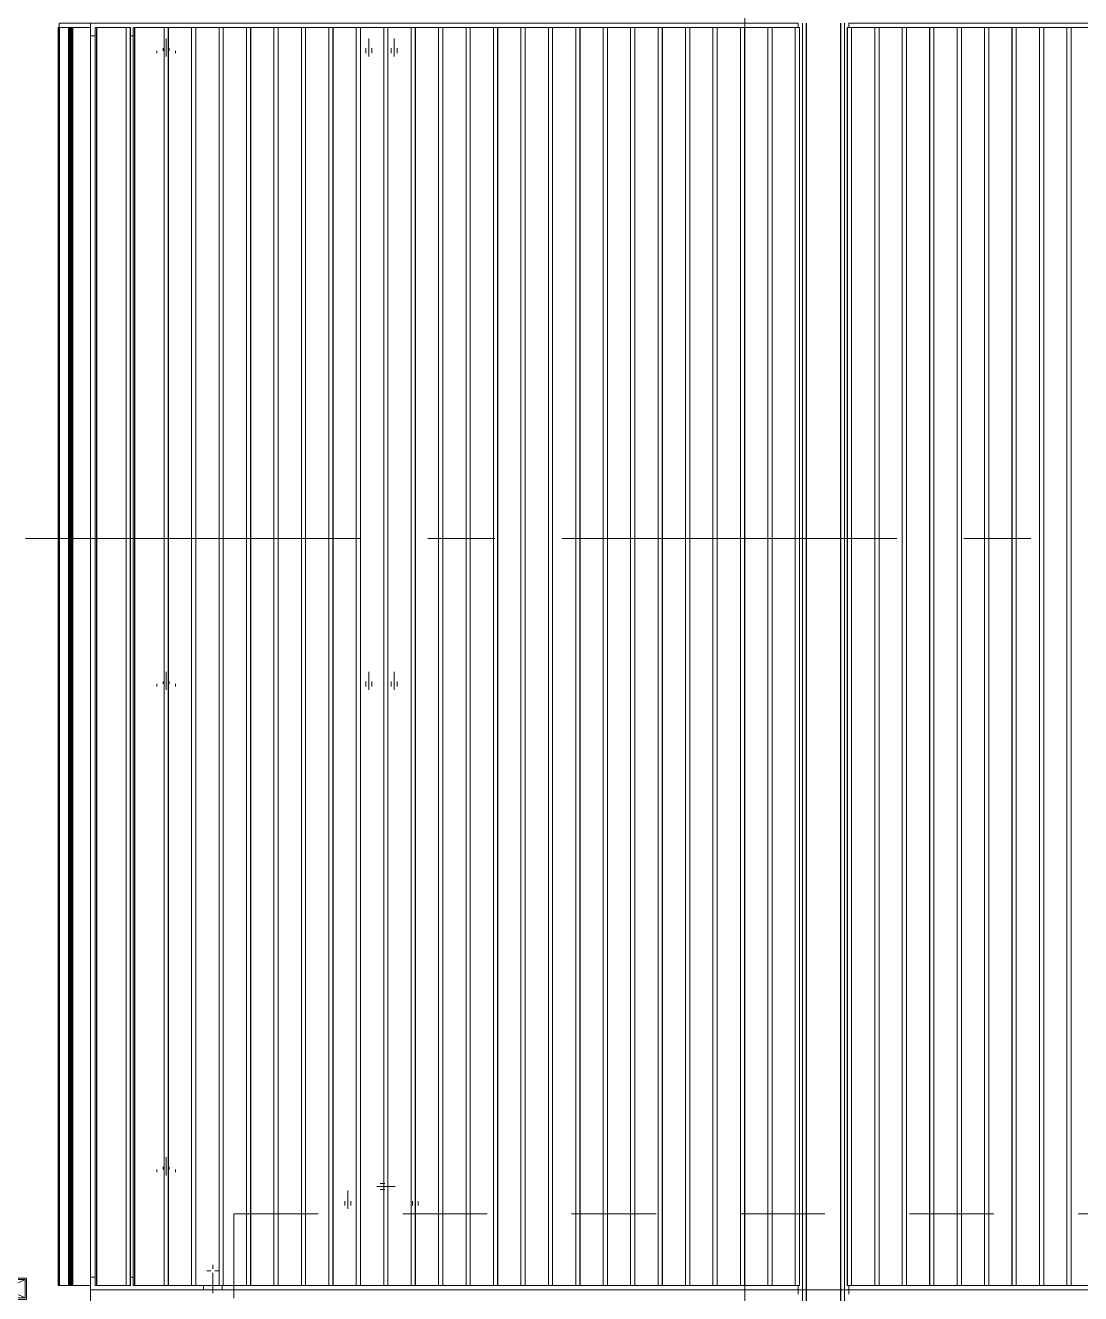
# Model space of a CAD drawing. Header units: millimetres. Extents: x -220592 to 404889, y -217665 to 38245.
# Drawn here: x -927.9 to -902.9, y -1472.79 to -1442.75 of the extents above; entities that cross this region are included whole.
import ezdxf

# ---------------------------------------------------------------- set-up
doc = ezdxf.new("R2010")
doc.units = ezdxf.units.MM
doc.linetypes.add('XKITLINE00', pattern=[0])
doc.linetypes.add('XKITLINE02', pattern=[4, 2, -2])
doc.layers.add('000 - 0_HIDE_OBJ_FRAMING_DEF_SUB_1', color=1, linetype='Continuous')
for name, color, linetype, lineweight in [('Bolt', 7, 'Continuous', 0), ('Part', 2, 'Continuous', 0), ('S-GRID', 1, 'Continuous', 0)]:
    doc.layers.add(name, color=color, linetype=linetype, lineweight=lineweight)

# ---------------------------------------------------------------- blocks, each defined once
blk = doc.blocks.new('*A5170')
at = {"layer": 'S-GRID', "linetype": 'XKITLINE00', "lineweight": 0}
for p, q in [((-116.782288, -45.823645), (-108.844788, -45.823645)), ((-107.257288, -45.823645), (-105.669788, -45.823645)), ((-104.082288, -45.823645), (-96.144788, -45.823645)), ((-94.557288, -45.823645), (-92.969788, -45.823645))]:
    blk.add_line(p, q, dxfattribs=at)
blk = doc.blocks.new('*A5179')
at = {"layer": 'S-GRID', "linetype": 'XKITLINE00', "lineweight": 0}
for p, q in [((-99.749768, -35.857145), (-99.749768, -27.919645)), ((-99.749768, -39.032145), (-99.749768, -37.444645)), ((-99.749768, -48.557145), (-99.749768, -40.619645)), ((-99.749768, -51.732145), (-99.749768, -50.144645)), ((-99.749768, -61.257145), (-99.749768, -53.319645)), ((-99.749768, -64.432145), (-99.749768, -62.844645))]:
    blk.add_line(p, q, dxfattribs=at)
blk = doc.blocks.new('*A5188')
at = {"layer": '000 - 0_HIDE_OBJ_FRAMING_DEF_SUB_1', "linetype": 'XKITLINE02', "lineweight": 0}
for q in [(-111.850241, -65.823645), (-83.384438, -61.823645)]:
    blk.add_line((-111.850241, -61.823645), q, dxfattribs=at)
blk = doc.blocks.new('*A5240')
at = {"layer": 'Part', "linetype": 'XKITLINE00', "lineweight": 0}
for p, q in [((-98.484412, -63.623645), (-98.38454, -63.623645)), ((-98.38454, -93.623645), (-98.38454, -63.623645)), ((-98.38454, -63.623645), (-98.384195, -63.623645)), ((-98.291232, -63.623645), (-98.290714, -63.623645)), ((-98.290714, -93.623645), (-98.290714, -63.623645)), ((-98.290714, -63.623645), (-98.290417, -63.623645)), ((-98.286335, -63.623645), (-98.286225, -63.623645)), ((-98.286225, -93.623645), (-98.286225, -63.623645)), ((-98.284957, -63.623645), (-98.284539, -63.623645)), ((-98.284539, -93.623645), (-98.284539, -63.623645)), ((-97.884368, -63.623645), (-97.484197, -63.623645)), ((-97.484525, -93.623645), (-97.484525, -63.623645)), ((-97.484525, -63.623645), (-97.484197, -63.623645)), ((-97.484197, -63.623645), (-97.484525, -63.623645)), ((-97.483778, -93.623645), (-97.483778, -63.623645)), ((-97.483778, -63.623645), (-97.480096, -63.623645)), ((-97.480096, -93.623645), (-97.480096, -63.623645)), ((-97.480096, -63.623645), (-97.478318, -63.623645)), ((-97.477504, -63.623645), (-97.38454, -63.623645)), ((-97.47454, -93.623645), (-97.47454, -63.623645)), ((-97.38454, -93.623645), (-97.38454, -63.623645)), ((-97.384298, -93.623645), (-97.384298, -63.623645)), ((-97.384195, -63.623645), (-97.284324, -63.623645)), ((-98.484412, -93.623645), (-97.284324, -93.623645)), ((-97.38454, -93.623645), (-97.384298, -93.623645))]:
    blk.add_line(p, q, dxfattribs=at)
blk = doc.blocks.new('*A5256')
at = {"layer": 'Part', "linetype": 'XKITLINE00', "lineweight": 0}
for p, q in [((-115.244298, -63.623645), (-115.244298, -63.923645)), ((-115.244298, -63.623645), (-98.484412, -63.623645)), ((-98.484412, -63.623645), (-98.484412, -63.723645)), ((-115.244298, -63.923645), (-115.13692, -63.923645)), ((-114.299098, -63.923645), (-114.236908, -63.923645))]:
    blk.add_line(p, q, dxfattribs=at)
blk = doc.blocks.new('*A5257')
at = {"layer": 'Part', "linetype": 'XKITLINE00', "lineweight": 0}
for p, q in [((-115.244298, -63.323645), (-115.244298, -63.623645)), ((-115.244298, -63.323645), (-115.13692, -63.323645)), ((-114.299098, -63.323645), (-114.236908, -63.323645)), ((-115.244298, -63.623645), (-98.484412, -63.623645)), ((-98.484412, -63.623645), (-98.484412, -63.523645))]:
    blk.add_line(p, q, dxfattribs=at)
blk = doc.blocks.new('*A5315')
at = {"layer": 'Part', "linetype": 'XKITLINE00', "lineweight": 0}
for p, q in [((-103.001555, -33.723645), (-102.349086, -33.723645)), ((-102.450706, -63.523645), (-102.450706, -33.723645)), ((-102.351555, -63.523645), (-102.351555, -33.723645)), ((-102.349086, -33.723645), (-102.349086, -63.523645)), ((-102.999086, -63.523645), (-102.349086, -63.523645))]:
    blk.add_line(p, q, dxfattribs=at)
blk = doc.blocks.new('*A5316')
at = {"layer": 'Part', "linetype": 'XKITLINE00', "lineweight": 0}
for p, q in [((-115.244298, -33.623645), (-115.244298, -33.923645)), ((-115.244298, -33.623645), (-98.484412, -33.623645)), ((-98.484412, -33.623645), (-98.484412, -33.723645)), ((-115.244298, -33.923645), (-115.13692, -33.923645)), ((-114.299098, -33.923645), (-114.236908, -33.923645))]:
    blk.add_line(p, q, dxfattribs=at)
blk = doc.blocks.new('*A5510')
at = {"layer": 'Part', "linetype": 'XKITLINE00', "lineweight": 0}
for p, q in [((-115.245471, -33.723645), (-115.245471, -33.623645)), ((-115.245471, -33.623645), (-115.244298, -33.623645)), ((-115.244993, -33.923645), (-115.244298, -33.923645))]:
    blk.add_line(p, q, dxfattribs=at)
blk = doc.blocks.new('*A5513')
at = {"layer": 'Bolt', "linetype": 'XKITLINE02', "lineweight": 0}
for p, q in [((-113.519799, -34.273645), (-113.519799, -34.213645)), ((-113.519799, -34.273645), (-113.519799, -34.213645)), ((-113.449799, -34.412845), (-113.449799, -33.983645)), ((-113.449799, -34.412845), (-113.449799, -33.983645)), ((-113.379799, -34.273645), (-113.379799, -34.213645)), ((-113.379799, -34.273645), (-113.379799, -34.213645)), ((-113.669799, -34.333645), (-113.669799, -34.273645)), ((-113.669799, -34.333645), (-113.669799, -34.273645)), ((-113.229799, -34.333645), (-113.229799, -34.273645)), ((-113.229799, -34.333645), (-113.229799, -34.273645))]:
    blk.add_line(p, q, dxfattribs=at)
blk = doc.blocks.new('*A5515')
at = {"layer": 'Bolt', "linetype": 'XKITLINE02', "lineweight": 0}
for p, q in [((-108.719768, -34.273645), (-108.719768, -34.213645)), ((-108.649768, -34.412845), (-108.649768, -33.983645)), ((-108.579768, -34.273645), (-108.579768, -34.213645)), ((-108.119768, -34.273645), (-108.119768, -34.213645)), ((-108.049768, -34.412845), (-108.049768, -33.983645)), ((-107.979768, -34.273645), (-107.979768, -34.213645)), ((-108.719768, -34.333645), (-108.719768, -34.273645)), ((-108.579768, -34.333645), (-108.579768, -34.273645)), ((-108.119768, -34.333645), (-108.119768, -34.273645)), ((-107.979768, -34.333645), (-107.979768, -34.273645))]:
    blk.add_line(p, q, dxfattribs=at)
blk = doc.blocks.new('*A5528')
at = {"layer": '000 - 0_HIDE_OBJ_FRAMING_DEF_SUB_1', "linetype": 'XKITLINE00', "lineweight": 0}
for p, q in [((-117.759781, -63.848647), (-117.759781, -63.348647)), ((-117.759781, -63.348647), (-116.759781, -63.348647)), ((-117.727781, -63.816647), (-116.791781, -63.380647)), ((-117.727781, -63.380647), (-116.791781, -63.816647)), ((-116.791781, -63.380647), (-117.727781, -63.380647)), ((-117.727781, -63.380647), (-117.727781, -63.816647)), ((-116.791781, -63.816647), (-116.791781, -63.380647)), ((-116.759781, -63.348647), (-116.759781, -63.848647)), ((-116.759781, -63.848647), (-117.759781, -63.848647)), ((-117.727781, -63.816647), (-116.791781, -63.816647))]:
    blk.add_line(p, q, dxfattribs=at)
blk = doc.blocks.new('*A5532')
at = {"layer": 'Part', "linetype": 'XKITLINE00', "lineweight": 0}
for p, q in [((-115.985974, -33.723645), (-115.985974, -33.623645)), ((-115.985974, -33.623645), (-115.245471, -33.623645))]:
    blk.add_line(p, q, dxfattribs=at)
blk = doc.blocks.new('*A5533')
at = {"layer": 'Part', "linetype": 'XKITLINE00', "lineweight": 0}
for p, q in [((-116.010196, -33.723645), (-116.009642, -33.723645)), ((-116.010196, -60.623645), (-116.010196, -33.723645)), ((-116.010196, -33.723645), (-116.009642, -33.723645)), ((-116.009642, -60.623645), (-116.010196, -60.623645)), ((-116.010196, -60.623645), (-116.009642, -60.623645))]:
    blk.add_line(p, q, dxfattribs=at)
blk = doc.blocks.new('*A5534')
at = {"layer": 'Part', "linetype": 'XKITLINE00', "lineweight": 0}
for p, q in [((-112.751555, -33.723645), (-112.099086, -33.723645)), ((-112.200706, -63.523645), (-112.200706, -33.723645)), ((-112.101555, -63.523645), (-112.101555, -33.723645)), ((-112.099086, -33.723645), (-112.099086, -63.523645)), ((-112.749086, -63.523645), (-112.099086, -63.523645))]:
    blk.add_line(p, q, dxfattribs=at)
blk = doc.blocks.new('*A5535')
at = {"layer": 'Part', "linetype": 'XKITLINE00', "lineweight": 0}
for p, q in [((-113.401555, -33.723645), (-112.749086, -33.723645)), ((-112.850706, -63.523645), (-112.850706, -33.723645)), ((-112.751555, -63.523645), (-112.751555, -33.723645)), ((-112.749086, -33.723645), (-112.749086, -63.523645)), ((-113.399086, -63.523645), (-112.749086, -63.523645))]:
    blk.add_line(p, q, dxfattribs=at)
blk = doc.blocks.new('*A5536')
at = {"layer": 'Part', "linetype": 'XKITLINE00', "lineweight": 0}
for p, q in [((-114.236908, -33.723645), (-114.20342, -33.723645)), ((-114.236908, -63.523645), (-114.236908, -33.723645)), ((-114.20342, -33.723645), (-114.196952, -33.723645)), ((-114.20342, -33.723645), (-114.20342, -63.523645)), ((-114.196952, -33.723645), (-113.399086, -33.723645)), ((-114.196952, -33.723645), (-114.196952, -63.523645)), ((-113.500706, -63.523645), (-113.500706, -33.723645)), ((-113.401555, -63.523645), (-113.401555, -33.723645)), ((-113.399086, -63.523645), (-113.399086, -33.723645)), ((-114.20342, -63.523645), (-114.236908, -63.523645)), ((-114.196952, -63.523645), (-114.20342, -63.523645)), ((-114.196952, -63.523645), (-113.399086, -63.523645))]:
    blk.add_line(p, q, dxfattribs=at)
blk = doc.blocks.new('*A5537')
at = {"layer": 'Part', "linetype": 'XKITLINE00', "lineweight": 0}
for p, q in [((-115.13692, -33.723645), (-115.103432, -33.723645)), ((-115.13692, -63.523645), (-115.13692, -33.723645)), ((-115.103432, -33.723645), (-115.096964, -33.723645)), ((-115.103432, -33.723645), (-115.103432, -63.523645)), ((-115.096964, -33.723645), (-114.299098, -33.723645)), ((-115.096964, -33.723645), (-115.096964, -63.523645)), ((-114.400717, -63.523645), (-114.400717, -33.723645)), ((-114.301566, -63.523645), (-114.301566, -33.723645)), ((-114.299098, -63.523645), (-114.299098, -33.723645)), ((-115.103432, -63.523645), (-115.13692, -63.523645)), ((-115.096964, -63.523645), (-115.103432, -63.523645)), ((-115.096964, -63.523645), (-114.299098, -63.523645))]:
    blk.add_line(p, q, dxfattribs=at)
blk = doc.blocks.new('*A5538')
at = {"layer": 'Part', "linetype": 'XKITLINE00', "lineweight": 0}
for p, q in [((-116.009916, -33.723645), (-116.009362, -33.723645)), ((-116.009916, -33.723645), (-116.009362, -33.723645)), ((-116.009916, -33.723645), (-116.009916, -63.523645)), ((-116.009362, -33.723645), (-116.004681, -33.723645)), ((-116.009362, -63.523645), (-116.009362, -33.723645)), ((-116.004681, -33.723645), (-115.244993, -33.723645)), ((-116.004681, -33.723645), (-116.004681, -63.523645)), ((-115.976032, -63.523645), (-115.976032, -33.723645)), ((-115.763865, -63.523645), (-115.763865, -33.723645)), ((-115.759198, -63.523645), (-115.759198, -33.723645)), ((-115.758701, -63.523645), (-115.758701, -33.723645)), ((-115.756966, -63.523645), (-115.756966, -33.723645)), ((-115.754212, -63.523645), (-115.754212, -33.723645)), ((-115.750541, -63.523645), (-115.750541, -33.723645)), ((-115.746088, -63.523645), (-115.746088, -33.723645)), ((-115.741017, -63.523645), (-115.741017, -33.723645)), ((-115.735517, -63.523645), (-115.735517, -33.723645)), ((-115.729789, -63.523645), (-115.729789, -33.723645)), ((-115.722989, -63.523645), (-115.722989, -33.723645)), ((-115.712777, -63.523645), (-115.712777, -33.723645)), ((-115.702875, -63.523645), (-115.702875, -33.723645)), ((-115.693613, -63.523645), (-115.693613, -33.723645)), ((-115.685296, -63.523645), (-115.685296, -33.723645)), ((-115.6782, -63.523645), (-115.6782, -33.723645)), ((-115.67256, -63.523645), (-115.67256, -33.723645)), ((-115.668562, -33.723645), (-115.664075, -33.723645)), ((-115.668562, -63.523645), (-115.668562, -33.723645)), ((-115.666339, -63.523645), (-115.666339, -33.723645)), ((-115.665964, -63.523645), (-115.665964, -33.723645)), ((-115.664075, -63.523645), (-115.664075, -33.723645)), ((-115.659, -63.523645), (-115.659, -33.723645)), ((-115.244993, -33.723645), (-115.244993, -63.523645)), ((-116.009916, -63.523645), (-116.009362, -63.523645)), ((-116.009916, -63.523645), (-116.009362, -63.523645)), ((-116.004681, -63.523645), (-116.009362, -63.523645)), ((-116.004681, -63.523645), (-115.244993, -63.523645))]:
    blk.add_line(p, q, dxfattribs=at)
blk = doc.blocks.new('*A5539')
at = {"layer": 'Part', "linetype": 'XKITLINE00', "lineweight": 0}
for p, q in [((-103.651555, -33.723645), (-102.999086, -33.723645)), ((-103.100706, -63.523645), (-103.100706, -33.723645)), ((-103.001555, -63.523645), (-103.001555, -33.723645)), ((-102.999086, -33.723645), (-102.999086, -63.523645)), ((-103.649086, -63.523645), (-102.999086, -63.523645))]:
    blk.add_line(p, q, dxfattribs=at)
blk = doc.blocks.new('*A5540')
at = {"layer": 'Part', "linetype": 'XKITLINE00', "lineweight": 0}
for p, q in [((-104.301555, -33.723645), (-103.649086, -33.723645)), ((-103.750706, -63.523645), (-103.750706, -33.723645)), ((-103.651555, -63.523645), (-103.651555, -33.723645)), ((-103.649086, -33.723645), (-103.649086, -63.523645)), ((-104.299086, -63.523645), (-103.649086, -63.523645))]:
    blk.add_line(p, q, dxfattribs=at)
blk = doc.blocks.new('*A5541')
at = {"layer": 'Part', "linetype": 'XKITLINE00', "lineweight": 0}
for p, q in [((-104.951555, -33.723645), (-104.299086, -33.723645)), ((-104.400706, -63.523645), (-104.400706, -33.723645)), ((-104.301555, -63.523645), (-104.301555, -33.723645)), ((-104.299086, -33.723645), (-104.299086, -63.523645)), ((-104.949086, -63.523645), (-104.299086, -63.523645))]:
    blk.add_line(p, q, dxfattribs=at)
blk = doc.blocks.new('*A5542')
at = {"layer": 'Part', "linetype": 'XKITLINE00', "lineweight": 0}
for p, q in [((-105.601555, -33.723645), (-104.949086, -33.723645)), ((-105.050706, -63.523645), (-105.050706, -33.723645)), ((-104.951555, -63.523645), (-104.951555, -33.723645)), ((-104.949086, -33.723645), (-104.949086, -63.523645)), ((-105.599086, -63.523645), (-104.949086, -63.523645))]:
    blk.add_line(p, q, dxfattribs=at)
blk = doc.blocks.new('*A5543')
at = {"layer": 'Part', "linetype": 'XKITLINE00', "lineweight": 0}
for p, q in [((-106.251555, -33.723645), (-105.599086, -33.723645)), ((-105.700706, -63.523645), (-105.700706, -33.723645)), ((-105.601555, -63.523645), (-105.601555, -33.723645)), ((-105.599086, -33.723645), (-105.599086, -63.523645)), ((-106.249086, -63.523645), (-105.599086, -63.523645))]:
    blk.add_line(p, q, dxfattribs=at)
blk = doc.blocks.new('*A5544')
at = {"layer": 'Part', "linetype": 'XKITLINE00', "lineweight": 0}
for p, q in [((-106.901555, -33.723645), (-106.249086, -33.723645)), ((-106.350706, -63.523645), (-106.350706, -33.723645)), ((-106.251555, -63.523645), (-106.251555, -33.723645)), ((-106.249086, -33.723645), (-106.249086, -63.523645)), ((-106.899086, -63.523645), (-106.249086, -63.523645))]:
    blk.add_line(p, q, dxfattribs=at)
blk = doc.blocks.new('*A5545')
at = {"layer": 'Part', "linetype": 'XKITLINE00', "lineweight": 0}
for p, q in [((-107.551555, -33.723645), (-106.899086, -33.723645)), ((-107.000706, -63.523645), (-107.000706, -33.723645)), ((-106.901555, -63.523645), (-106.901555, -33.723645)), ((-106.899086, -33.723645), (-106.899086, -63.523645)), ((-107.549086, -63.523645), (-106.899086, -63.523645))]:
    blk.add_line(p, q, dxfattribs=at)
blk = doc.blocks.new('*A5546')
at = {"layer": 'Part', "linetype": 'XKITLINE00', "lineweight": 0}
for p, q in [((-108.201555, -33.723645), (-107.549086, -33.723645)), ((-107.650706, -63.523645), (-107.650706, -33.723645)), ((-107.551555, -63.523645), (-107.551555, -33.723645)), ((-107.549086, -33.723645), (-107.549086, -63.523645)), ((-108.199086, -63.523645), (-107.549086, -63.523645))]:
    blk.add_line(p, q, dxfattribs=at)
blk = doc.blocks.new('*A5547')
at = {"layer": 'Part', "linetype": 'XKITLINE00', "lineweight": 0}
for p, q in [((-108.851555, -33.723645), (-108.199086, -33.723645)), ((-108.300706, -63.523645), (-108.300706, -33.723645)), ((-108.201555, -63.523645), (-108.201555, -33.723645)), ((-108.199086, -33.723645), (-108.199086, -63.523645)), ((-108.849086, -63.523645), (-108.199086, -63.523645))]:
    blk.add_line(p, q, dxfattribs=at)
blk = doc.blocks.new('*A5548')
at = {"layer": 'Part', "linetype": 'XKITLINE00', "lineweight": 0}
for p, q in [((-109.501555, -33.723645), (-108.849086, -33.723645)), ((-108.950706, -63.523645), (-108.950706, -33.723645)), ((-108.851555, -63.523645), (-108.851555, -33.723645)), ((-108.849086, -33.723645), (-108.849086, -63.523645)), ((-109.499086, -63.523645), (-108.849086, -63.523645))]:
    blk.add_line(p, q, dxfattribs=at)
blk = doc.blocks.new('*A5549')
at = {"layer": 'Part', "linetype": 'XKITLINE00', "lineweight": 0}
for p, q in [((-110.151555, -33.723645), (-109.499086, -33.723645)), ((-109.600706, -63.523645), (-109.600706, -33.723645)), ((-109.501555, -63.523645), (-109.501555, -33.723645)), ((-109.499086, -33.723645), (-109.499086, -63.523645)), ((-110.149086, -63.523645), (-109.499086, -63.523645))]:
    blk.add_line(p, q, dxfattribs=at)
blk = doc.blocks.new('*A5550')
at = {"layer": 'Part', "linetype": 'XKITLINE00', "lineweight": 0}
for p, q in [((-110.801555, -33.723645), (-110.149086, -33.723645)), ((-110.250706, -63.523645), (-110.250706, -33.723645)), ((-110.151555, -63.523645), (-110.151555, -33.723645)), ((-110.149086, -33.723645), (-110.149086, -63.523645)), ((-110.799086, -63.523645), (-110.149086, -63.523645))]:
    blk.add_line(p, q, dxfattribs=at)
blk = doc.blocks.new('*A5551')
at = {"layer": 'Part', "linetype": 'XKITLINE00', "lineweight": 0}
for p, q in [((-111.451555, -33.723645), (-110.799086, -33.723645)), ((-110.900706, -63.523645), (-110.900706, -33.723645)), ((-110.801555, -63.523645), (-110.801555, -33.723645)), ((-110.799086, -33.723645), (-110.799086, -63.523645)), ((-111.449086, -63.523645), (-110.799086, -63.523645))]:
    blk.add_line(p, q, dxfattribs=at)
blk = doc.blocks.new('*A5552')
at = {"layer": 'Part', "linetype": 'XKITLINE00', "lineweight": 0}
for p, q in [((-115.13692, -33.923645), (-115.244298, -33.923645)), ((-115.244298, -33.923645), (-115.244298, -63.323645)), ((-115.244298, -63.323645), (-115.13692, -63.323645))]:
    blk.add_line(p, q, dxfattribs=at)
blk = doc.blocks.new('*A5553')
at = {"layer": 'Part', "linetype": 'XKITLINE00', "lineweight": 0}
for p, q in [((-112.101555, -33.723645), (-111.449086, -33.723645)), ((-111.550706, -63.523645), (-111.550706, -33.723645)), ((-111.451555, -63.523645), (-111.451555, -33.723645)), ((-111.449086, -33.723645), (-111.449086, -63.523645)), ((-112.099086, -63.523645), (-111.449086, -63.523645))]:
    blk.add_line(p, q, dxfattribs=at)
blk = doc.blocks.new('*A5554')
at = {"layer": 'Part', "linetype": 'XKITLINE00', "lineweight": 0}
for p, q in [((-115.244993, -33.923645), (-115.244298, -33.923645)), ((-115.244993, -63.323645), (-115.244298, -63.323645))]:
    blk.add_line(p, q, dxfattribs=at)
blk = doc.blocks.new('*A5555')
at = {"layer": 'Part', "linetype": 'XKITLINE00', "lineweight": 0}
for p, q in [((-116.010196, -33.723645), (-116.009642, -33.723645)), ((-116.010196, -33.723645), (-116.009642, -33.723645)), ((-116.010196, -33.723645), (-116.010196, -60.623645)), ((-115.668562, -33.723645), (-115.664355, -33.723645)), ((-115.668562, -33.723645), (-115.66662, -33.723645)), ((-115.666245, -33.723645), (-115.667731, -33.723645)), ((-115.667731, -33.723645), (-115.667491, -33.723645)), ((-115.667211, -33.723645), (-115.664355, -33.723645)), ((-116.010196, -60.623645), (-116.009642, -60.623645)), ((-116.009642, -60.623645), (-116.010196, -60.623645))]:
    blk.add_line(p, q, dxfattribs=at)
blk = doc.blocks.new('*A5556')
at = {"layer": 'Part', "linetype": 'XKITLINE00', "lineweight": 0}
for p, q in [((-116.010196, -33.723645), (-116.009642, -33.723645)), ((-116.010196, -33.723645), (-116.009642, -33.723645)), ((-116.010196, -33.723645), (-116.010196, -60.623645)), ((-115.668562, -33.723645), (-115.664355, -33.723645)), ((-115.668562, -33.723645), (-115.66662, -33.723645)), ((-115.666245, -33.723645), (-115.667731, -33.723645)), ((-115.667731, -33.723645), (-115.667491, -33.723645)), ((-115.667211, -33.723645), (-115.664355, -33.723645)), ((-116.010196, -60.623645), (-116.009642, -60.623645)), ((-116.009642, -60.623645), (-116.010196, -60.623645))]:
    blk.add_line(p, q, dxfattribs=at)
blk = doc.blocks.new('*A5557')
at = {"layer": 'Part', "linetype": 'XKITLINE00', "lineweight": 0}
for p, q in [((-116.010196, -33.723645), (-116.009642, -33.723645)), ((-116.010196, -33.723645), (-116.009642, -33.723645)), ((-116.010196, -33.723645), (-116.010196, -63.523645)), ((-115.668562, -33.723645), (-115.664355, -33.723645)), ((-115.668562, -33.723645), (-115.66662, -33.723645)), ((-115.666245, -33.723645), (-115.667731, -33.723645)), ((-115.667731, -33.723645), (-115.667491, -33.723645)), ((-115.667211, -33.723645), (-115.664355, -33.723645)), ((-116.010196, -63.523645), (-116.009642, -63.523645)), ((-116.009642, -63.523645), (-116.010196, -63.523645))]:
    blk.add_line(p, q, dxfattribs=at)
blk = doc.blocks.new('*A5558')
at = {"layer": 'Part', "linetype": 'XKITLINE00', "lineweight": 0}
for p, q in [((-116.010196, -33.723645), (-116.009642, -33.723645)), ((-116.010196, -33.723645), (-116.009642, -33.723645)), ((-116.010196, -33.723645), (-116.010196, -63.523645)), ((-116.009642, -33.723645), (-116.009362, -33.723645)), ((-116.009642, -63.523645), (-116.009642, -33.723645)), ((-115.668562, -33.723645), (-115.664355, -33.723645)), ((-115.668562, -33.723645), (-115.66662, -33.723645)), ((-115.666245, -33.723645), (-115.667731, -33.723645)), ((-115.667731, -33.723645), (-115.667491, -33.723645)), ((-115.667211, -33.723645), (-115.664355, -33.723645)), ((-115.664355, -33.723645), (-115.664075, -33.723645)), ((-116.010196, -63.523645), (-116.009642, -63.523645)), ((-116.010196, -63.523645), (-116.009642, -63.523645)), ((-116.009642, -63.523645), (-116.009362, -63.523645))]:
    blk.add_line(p, q, dxfattribs=at)
blk = doc.blocks.new('*A5559')
at = {"layer": 'Part', "linetype": 'XKITLINE00', "lineweight": 0}
for p, q in [((-116.010196, -33.723645), (-116.009642, -33.723645)), ((-116.010196, -33.723645), (-116.009642, -33.723645)), ((-116.010196, -33.723645), (-116.010196, -60.623645)), ((-115.668562, -33.723645), (-115.664355, -33.723645)), ((-115.668562, -33.723645), (-115.66662, -33.723645)), ((-115.666245, -33.723645), (-115.667731, -33.723645)), ((-115.667731, -33.723645), (-115.667491, -33.723645)), ((-115.667211, -33.723645), (-115.664355, -33.723645)), ((-116.010196, -60.623645), (-116.009642, -60.623645)), ((-116.009642, -60.623645), (-116.010196, -60.623645))]:
    blk.add_line(p, q, dxfattribs=at)
blk = doc.blocks.new('*A5560')
at = {"layer": 'Part', "linetype": 'XKITLINE00', "lineweight": 0}
for p, q in [((-116.010196, -33.723645), (-116.009642, -33.723645)), ((-116.010196, -33.723645), (-116.009642, -33.723645)), ((-116.010196, -33.723645), (-116.010196, -60.623645)), ((-115.668562, -33.723645), (-115.664355, -33.723645)), ((-115.668562, -33.723645), (-115.66662, -33.723645)), ((-115.666245, -33.723645), (-115.667731, -33.723645)), ((-115.667731, -33.723645), (-115.667491, -33.723645)), ((-115.667211, -33.723645), (-115.664355, -33.723645)), ((-116.010196, -60.623645), (-116.009642, -60.623645)), ((-116.009642, -60.623645), (-116.010196, -60.623645))]:
    blk.add_line(p, q, dxfattribs=at)
blk = doc.blocks.new('*A5561')
at = {"layer": 'Part', "linetype": 'XKITLINE00', "lineweight": 0}
for p, q in [((-116.010196, -33.723645), (-116.009642, -33.723645)), ((-116.010196, -33.723645), (-116.009642, -33.723645)), ((-116.010196, -33.723645), (-116.010196, -60.623645)), ((-115.668562, -33.723645), (-115.664355, -33.723645)), ((-115.668562, -33.723645), (-115.66662, -33.723645)), ((-115.666245, -33.723645), (-115.667731, -33.723645)), ((-115.667731, -33.723645), (-115.667491, -33.723645)), ((-115.667211, -33.723645), (-115.664355, -33.723645)), ((-116.010196, -60.623645), (-116.009642, -60.623645)), ((-116.009642, -60.623645), (-116.010196, -60.623645))]:
    blk.add_line(p, q, dxfattribs=at)
blk = doc.blocks.new('*A5562')
at = {"layer": 'Part', "linetype": 'XKITLINE00', "lineweight": 0}
for p, q in [((-116.010196, -33.723645), (-116.009642, -33.723645)), ((-116.010196, -33.723645), (-116.009642, -33.723645)), ((-116.010196, -33.723645), (-116.010196, -60.623645)), ((-115.668562, -33.723645), (-115.664355, -33.723645)), ((-115.668562, -33.723645), (-115.66662, -33.723645)), ((-115.666245, -33.723645), (-115.667731, -33.723645)), ((-115.667731, -33.723645), (-115.667491, -33.723645)), ((-115.667211, -33.723645), (-115.664355, -33.723645)), ((-116.010196, -60.623645), (-116.009642, -60.623645)), ((-116.009642, -60.623645), (-116.010196, -60.623645))]:
    blk.add_line(p, q, dxfattribs=at)
blk = doc.blocks.new('*A5563')
at = {"layer": 'Part', "linetype": 'XKITLINE00', "lineweight": 0}
for p, q in [((-116.010196, -33.723645), (-116.009642, -33.723645)), ((-116.010196, -33.723645), (-116.009642, -33.723645)), ((-116.010196, -33.723645), (-116.010196, -60.623645)), ((-115.668562, -33.723645), (-115.664355, -33.723645)), ((-115.668562, -33.723645), (-115.66662, -33.723645)), ((-115.666245, -33.723645), (-115.667731, -33.723645)), ((-115.667731, -33.723645), (-115.667491, -33.723645)), ((-115.667211, -33.723645), (-115.664355, -33.723645)), ((-116.010196, -60.623645), (-116.009642, -60.623645)), ((-116.009642, -60.623645), (-116.010196, -60.623645))]:
    blk.add_line(p, q, dxfattribs=at)
blk = doc.blocks.new('*A5564')
at = {"layer": 'Part', "linetype": 'XKITLINE00', "lineweight": 0}
for p, q in [((-116.010196, -33.723645), (-116.009642, -33.723645)), ((-116.010196, -33.723645), (-116.009642, -33.723645)), ((-116.010196, -33.723645), (-116.010196, -60.623645)), ((-115.668562, -33.723645), (-115.664355, -33.723645)), ((-115.668562, -33.723645), (-115.66662, -33.723645)), ((-115.666245, -33.723645), (-115.667731, -33.723645)), ((-115.667731, -33.723645), (-115.667491, -33.723645)), ((-115.667211, -33.723645), (-115.664355, -33.723645)), ((-116.010196, -60.623645), (-116.009642, -60.623645)), ((-116.009642, -60.623645), (-116.010196, -60.623645))]:
    blk.add_line(p, q, dxfattribs=at)
blk = doc.blocks.new('*A5565')
at = {"layer": 'Part', "linetype": 'XKITLINE00', "lineweight": 0}
for p, q in [((-116.010196, -33.723645), (-116.009642, -33.723645)), ((-116.010196, -33.723645), (-116.009642, -33.723645)), ((-116.010196, -33.723645), (-116.010196, -60.623645)), ((-115.668562, -33.723645), (-115.664355, -33.723645)), ((-115.668562, -33.723645), (-115.66662, -33.723645)), ((-115.666245, -33.723645), (-115.667731, -33.723645)), ((-115.667731, -33.723645), (-115.667491, -33.723645)), ((-115.667211, -33.723645), (-115.664355, -33.723645)), ((-116.010196, -60.623645), (-116.009642, -60.623645)), ((-116.009642, -60.623645), (-116.010196, -60.623645))]:
    blk.add_line(p, q, dxfattribs=at)
blk = doc.blocks.new('*A5566')
at = {"layer": 'Part', "linetype": 'XKITLINE00', "lineweight": 0}
for p, q in [((-116.010196, -33.723645), (-116.009642, -33.723645)), ((-116.010196, -33.723645), (-116.009642, -33.723645)), ((-116.010196, -33.723645), (-116.010196, -60.623645)), ((-115.668562, -33.723645), (-115.664355, -33.723645)), ((-115.668562, -33.723645), (-115.66662, -33.723645)), ((-115.666245, -33.723645), (-115.667731, -33.723645)), ((-115.667731, -33.723645), (-115.667491, -33.723645)), ((-115.667211, -33.723645), (-115.664355, -33.723645)), ((-116.010196, -60.623645), (-116.009642, -60.623645)), ((-116.009642, -60.623645), (-116.010196, -60.623645))]:
    blk.add_line(p, q, dxfattribs=at)
blk = doc.blocks.new('*A5567')
at = {"layer": 'Part', "linetype": 'XKITLINE00', "lineweight": 0}
for p, q in [((-116.010196, -33.723645), (-116.009642, -33.723645)), ((-116.010196, -33.723645), (-116.009642, -33.723645)), ((-116.010196, -33.723645), (-116.010196, -60.623645)), ((-115.668562, -33.723645), (-115.664355, -33.723645)), ((-115.668562, -33.723645), (-115.66662, -33.723645)), ((-115.666245, -33.723645), (-115.667731, -33.723645)), ((-115.667731, -33.723645), (-115.667491, -33.723645)), ((-115.667211, -33.723645), (-115.664355, -33.723645)), ((-116.010196, -60.623645), (-116.009642, -60.623645)), ((-116.009642, -60.623645), (-116.010196, -60.623645))]:
    blk.add_line(p, q, dxfattribs=at)
blk = doc.blocks.new('*A5568')
at = {"layer": 'Part', "linetype": 'XKITLINE00', "lineweight": 0}
for p, q in [((-116.010196, -33.723645), (-116.009642, -33.723645)), ((-116.010196, -33.723645), (-116.009642, -33.723645)), ((-116.010196, -33.723645), (-116.010196, -60.623645)), ((-115.668562, -33.723645), (-115.664355, -33.723645)), ((-115.668562, -33.723645), (-115.66662, -33.723645)), ((-115.666245, -33.723645), (-115.667731, -33.723645)), ((-115.667731, -33.723645), (-115.667491, -33.723645)), ((-115.667211, -33.723645), (-115.664355, -33.723645)), ((-116.010196, -60.623645), (-116.009642, -60.623645)), ((-116.009642, -60.623645), (-116.010196, -60.623645))]:
    blk.add_line(p, q, dxfattribs=at)
blk = doc.blocks.new('*A5569')
at = {"layer": 'Part', "linetype": 'XKITLINE00', "lineweight": 0}
for p, q in [((-116.010196, -33.723645), (-116.009642, -33.723645)), ((-116.010196, -33.723645), (-116.009642, -33.723645)), ((-116.010196, -33.723645), (-116.010196, -60.623645)), ((-115.668562, -33.723645), (-115.664355, -33.723645)), ((-115.668562, -33.723645), (-115.66662, -33.723645)), ((-115.666245, -33.723645), (-115.667731, -33.723645)), ((-115.667731, -33.723645), (-115.667491, -33.723645)), ((-115.667211, -33.723645), (-115.664355, -33.723645)), ((-116.010196, -60.623645), (-116.009642, -60.623645)), ((-116.009642, -60.623645), (-116.010196, -60.623645))]:
    blk.add_line(p, q, dxfattribs=at)
blk = doc.blocks.new('*A5570')
at = {"layer": 'Part', "linetype": 'XKITLINE00', "lineweight": 0}
for p, q in [((-116.010196, -33.723645), (-116.009642, -33.723645)), ((-116.010196, -33.723645), (-116.009642, -33.723645)), ((-116.010196, -33.723645), (-116.010196, -60.623645)), ((-115.668562, -33.723645), (-115.664355, -33.723645)), ((-115.668562, -33.723645), (-115.66662, -33.723645)), ((-115.666245, -33.723645), (-115.667731, -33.723645)), ((-115.667731, -33.723645), (-115.667491, -33.723645)), ((-115.667211, -33.723645), (-115.664355, -33.723645)), ((-116.010196, -60.623645), (-116.009642, -60.623645)), ((-116.009642, -60.623645), (-116.010196, -60.623645))]:
    blk.add_line(p, q, dxfattribs=at)
blk = doc.blocks.new('*A5571')
at = {"layer": 'Part', "linetype": 'XKITLINE00', "lineweight": 0}
for p, q in [((-116.010196, -33.723645), (-116.009642, -33.723645)), ((-116.010196, -33.723645), (-116.009642, -33.723645)), ((-116.010196, -33.723645), (-116.010196, -60.623645)), ((-115.668562, -33.723645), (-115.664355, -33.723645)), ((-115.668562, -33.723645), (-115.66662, -33.723645)), ((-115.666245, -33.723645), (-115.667731, -33.723645)), ((-115.667731, -33.723645), (-115.667491, -33.723645)), ((-115.667211, -33.723645), (-115.664355, -33.723645)), ((-116.010196, -60.623645), (-116.009642, -60.623645)), ((-116.009642, -60.623645), (-116.010196, -60.623645))]:
    blk.add_line(p, q, dxfattribs=at)
blk = doc.blocks.new('*A5572')
at = {"layer": 'Part', "linetype": 'XKITLINE00', "lineweight": 0}
for p, q in [((-116.010196, -33.723645), (-116.009642, -33.723645)), ((-116.010196, -33.723645), (-116.009642, -33.723645)), ((-116.010196, -33.723645), (-116.010196, -60.623645)), ((-115.668562, -33.723645), (-115.664355, -33.723645)), ((-115.668562, -33.723645), (-115.66662, -33.723645)), ((-115.666245, -33.723645), (-115.667731, -33.723645)), ((-115.667731, -33.723645), (-115.667491, -33.723645)), ((-115.667211, -33.723645), (-115.664355, -33.723645)), ((-116.010196, -60.623645), (-116.009642, -60.623645)), ((-116.009642, -60.623645), (-116.010196, -60.623645))]:
    blk.add_line(p, q, dxfattribs=at)
blk = doc.blocks.new('*A5573')
at = {"layer": 'Part', "linetype": 'XKITLINE00', "lineweight": 0}
for p, q in [((-116.010196, -33.723645), (-116.009642, -33.723645)), ((-116.010196, -33.723645), (-116.009642, -33.723645)), ((-116.010196, -33.723645), (-116.010196, -60.623645)), ((-115.668562, -33.723645), (-115.664355, -33.723645)), ((-115.668562, -33.723645), (-115.66662, -33.723645)), ((-115.666245, -33.723645), (-115.667731, -33.723645)), ((-115.667731, -33.723645), (-115.667491, -33.723645)), ((-115.667211, -33.723645), (-115.664355, -33.723645)), ((-116.010196, -60.623645), (-116.009642, -60.623645)), ((-116.009642, -60.623645), (-116.010196, -60.623645))]:
    blk.add_line(p, q, dxfattribs=at)
blk = doc.blocks.new('*A5574')
at = {"layer": 'Part', "linetype": 'XKITLINE00', "lineweight": 0}
for p, q in [((-116.010196, -33.723645), (-116.009642, -33.723645)), ((-116.010196, -33.723645), (-116.009642, -33.723645)), ((-116.010196, -33.723645), (-116.010196, -60.623645)), ((-115.668562, -33.723645), (-115.664355, -33.723645)), ((-115.668562, -33.723645), (-115.66662, -33.723645)), ((-115.666245, -33.723645), (-115.667731, -33.723645)), ((-115.667731, -33.723645), (-115.667491, -33.723645)), ((-115.667211, -33.723645), (-115.664355, -33.723645)), ((-116.010196, -60.623645), (-116.009642, -60.623645)), ((-116.009642, -60.623645), (-116.010196, -60.623645))]:
    blk.add_line(p, q, dxfattribs=at)
blk = doc.blocks.new('*A5575')
at = {"layer": 'Part', "linetype": 'XKITLINE00', "lineweight": 0}
for p, q in [((-116.010196, -33.723645), (-116.009642, -33.723645)), ((-116.010196, -33.723645), (-116.009642, -33.723645)), ((-116.010196, -33.723645), (-116.010196, -60.623645)), ((-115.668562, -33.723645), (-115.664355, -33.723645)), ((-115.668562, -33.723645), (-115.66662, -33.723645)), ((-115.666245, -33.723645), (-115.667731, -33.723645)), ((-115.667731, -33.723645), (-115.667491, -33.723645)), ((-115.667211, -33.723645), (-115.664355, -33.723645)), ((-116.010196, -60.623645), (-116.009642, -60.623645)), ((-116.009642, -60.623645), (-116.010196, -60.623645))]:
    blk.add_line(p, q, dxfattribs=at)
blk = doc.blocks.new('*A5576')
at = {"layer": 'Part', "linetype": 'XKITLINE00', "lineweight": 0}
for p, q in [((-116.010196, -33.723645), (-116.009642, -33.723645)), ((-116.010196, -33.723645), (-116.009642, -33.723645)), ((-116.010196, -33.723645), (-116.010196, -60.623645)), ((-115.668562, -33.723645), (-115.664355, -33.723645)), ((-115.668562, -33.723645), (-115.66662, -33.723645)), ((-115.666245, -33.723645), (-115.667731, -33.723645)), ((-115.667731, -33.723645), (-115.667491, -33.723645)), ((-115.667211, -33.723645), (-115.664355, -33.723645)), ((-116.010196, -60.623645), (-116.009642, -60.623645)), ((-116.009642, -60.623645), (-116.010196, -60.623645))]:
    blk.add_line(p, q, dxfattribs=at)
blk = doc.blocks.new('*A5577')
at = {"layer": 'Part', "linetype": 'XKITLINE00', "lineweight": 0}
for p, q in [((-116.010196, -33.723645), (-116.009642, -33.723645)), ((-116.010196, -33.723645), (-116.009642, -33.723645)), ((-116.010196, -33.723645), (-116.010196, -60.623645)), ((-115.668562, -33.723645), (-115.664355, -33.723645)), ((-115.668562, -33.723645), (-115.66662, -33.723645)), ((-115.666245, -33.723645), (-115.667731, -33.723645)), ((-115.667731, -33.723645), (-115.667491, -33.723645)), ((-115.667211, -33.723645), (-115.664355, -33.723645)), ((-116.010196, -60.623645), (-116.009642, -60.623645)), ((-116.009642, -60.623645), (-116.010196, -60.623645))]:
    blk.add_line(p, q, dxfattribs=at)
blk = doc.blocks.new('*A5578')
at = {"layer": 'Part', "linetype": 'XKITLINE00', "lineweight": 0}
for p, q in [((-116.010196, -33.723645), (-116.009642, -33.723645)), ((-116.010196, -33.723645), (-116.009642, -33.723645)), ((-116.010196, -33.723645), (-116.010196, -60.623645)), ((-115.668562, -33.723645), (-115.664355, -33.723645)), ((-115.668562, -33.723645), (-115.66662, -33.723645)), ((-115.666245, -33.723645), (-115.667731, -33.723645)), ((-115.667731, -33.723645), (-115.667491, -33.723645)), ((-115.667211, -33.723645), (-115.664355, -33.723645)), ((-116.010196, -60.623645), (-116.009642, -60.623645)), ((-116.009642, -60.623645), (-116.010196, -60.623645))]:
    blk.add_line(p, q, dxfattribs=at)
blk = doc.blocks.new('*A5579')
at = {"layer": 'Part', "linetype": 'XKITLINE00', "lineweight": 0}
for p, q in [((-116.010196, -33.723645), (-116.009642, -33.723645)), ((-116.010196, -33.723645), (-116.009642, -33.723645)), ((-116.010196, -33.723645), (-116.010196, -60.623645)), ((-115.668562, -33.723645), (-115.664355, -33.723645)), ((-115.668562, -33.723645), (-115.66662, -33.723645)), ((-115.666245, -33.723645), (-115.667731, -33.723645)), ((-115.667731, -33.723645), (-115.667491, -33.723645)), ((-115.667211, -33.723645), (-115.664355, -33.723645)), ((-116.010196, -60.623645), (-116.009642, -60.623645)), ((-116.009642, -60.623645), (-116.010196, -60.623645))]:
    blk.add_line(p, q, dxfattribs=at)
blk = doc.blocks.new('*A5580')
at = {"layer": 'Part', "linetype": 'XKITLINE00', "lineweight": 0}
for p, q in [((-116.010196, -33.723645), (-116.009642, -33.723645)), ((-116.010196, -33.723645), (-116.009642, -33.723645)), ((-116.010196, -33.723645), (-116.010196, -60.623645)), ((-115.668562, -33.723645), (-115.664355, -33.723645)), ((-115.668562, -33.723645), (-115.66662, -33.723645)), ((-115.666245, -33.723645), (-115.667731, -33.723645)), ((-115.667731, -33.723645), (-115.667491, -33.723645)), ((-115.667211, -33.723645), (-115.664355, -33.723645)), ((-116.010196, -60.623645), (-116.009642, -60.623645)), ((-116.009642, -60.623645), (-116.010196, -60.623645))]:
    blk.add_line(p, q, dxfattribs=at)
blk = doc.blocks.new('*A5581')
at = {"layer": 'Bolt', "linetype": 'XKITLINE02', "lineweight": 0}
for p, q in [((-108.719768, -49.273645), (-108.719768, -49.213645)), ((-108.649768, -49.412845), (-108.649768, -48.983645)), ((-108.579768, -49.273645), (-108.579768, -49.213645)), ((-108.119768, -49.273645), (-108.119768, -49.213645)), ((-108.049768, -49.412845), (-108.049768, -48.983645)), ((-107.979768, -49.273645), (-107.979768, -49.213645)), ((-108.719768, -49.333645), (-108.719768, -49.273645)), ((-108.579768, -49.333645), (-108.579768, -49.273645)), ((-108.119768, -49.333645), (-108.119768, -49.273645)), ((-107.979768, -49.333645), (-107.979768, -49.273645))]:
    blk.add_line(p, q, dxfattribs=at)
blk = doc.blocks.new('*A5582')
at = {"layer": 'Bolt', "linetype": 'XKITLINE02', "lineweight": 0}
for p, q in [((-113.519799, -49.273645), (-113.519799, -49.213645)), ((-113.519799, -49.273645), (-113.519799, -49.213645)), ((-113.449799, -49.412845), (-113.449799, -48.983645)), ((-113.449799, -49.412845), (-113.449799, -48.983645)), ((-113.379799, -49.273645), (-113.379799, -49.213645)), ((-113.379799, -49.273645), (-113.379799, -49.213645)), ((-113.669799, -49.333645), (-113.669799, -49.273645)), ((-113.669799, -49.333645), (-113.669799, -49.273645)), ((-113.229799, -49.333645), (-113.229799, -49.273645)), ((-113.229799, -49.333645), (-113.229799, -49.273645))]:
    blk.add_line(p, q, dxfattribs=at)
blk = doc.blocks.new('*A5583')
at = {"layer": '000 - 0_HIDE_OBJ_FRAMING_DEF_SUB_1', "linetype": 'XKITLINE00', "lineweight": 0}
for p, q in [((-115.244993, -60.423645), (-115.244298, -60.423645)), ((-115.244993, -60.723645), (-115.244298, -60.723645))]:
    blk.add_line(p, q, dxfattribs=at)
blk = doc.blocks.new('*A5584')
at = {"layer": 'Bolt', "linetype": 'XKITLINE00', "lineweight": 0}
for p, q in [((-112.349704, -63.033645), (-112.349704, -63.126885)), ((-112.489704, -63.173645), (-112.396464, -63.173645)), ((-112.349704, -63.313645), (-112.349704, -63.220405)), ((-112.209704, -63.173645), (-112.302944, -63.173645))]:
    blk.add_line(p, q, dxfattribs=at)
blk = doc.blocks.new('*A5585')
at = {"layer": 'Bolt', "linetype": 'XKITLINE02', "lineweight": 0}
for p, q in [((-112.349704, -63.702845), (-112.349704, -63.273645)), ((-112.349704, -63.702845), (-112.349704, -63.273645)), ((-112.569704, -63.623645), (-112.569704, -63.523645)), ((-112.569704, -63.623645), (-112.569704, -63.523645)), ((-112.129704, -63.623645), (-112.129704, -63.523645)), ((-112.129704, -63.623645), (-112.129704, -63.523645))]:
    blk.add_line(p, q, dxfattribs=at)
blk = doc.blocks.new('*A5586')
at = {"layer": 'Bolt', "linetype": 'XKITLINE02', "lineweight": 0}
for p, q in [((-113.449799, -60.912845), (-113.449799, -60.483645)), ((-113.449799, -60.912845), (-113.449799, -60.483645)), ((-113.669799, -60.833645), (-113.669799, -60.773645)), ((-113.669799, -60.833645), (-113.669799, -60.773645)), ((-113.519799, -60.773645), (-113.519799, -60.713645)), ((-113.519799, -60.773645), (-113.519799, -60.713645)), ((-113.379799, -60.773645), (-113.379799, -60.713645)), ((-113.379799, -60.773645), (-113.379799, -60.713645)), ((-113.229799, -60.833645), (-113.229799, -60.773645)), ((-113.229799, -60.833645), (-113.229799, -60.773645))]:
    blk.add_line(p, q, dxfattribs=at)
blk = doc.blocks.new('*A5587')
at = {"layer": 'Bolt', "linetype": 'XKITLINE02', "lineweight": 0}
for p, q in [((-108.458968, -61.173645), (-108.029768, -61.173645)), ((-108.379768, -61.103645), (-108.319768, -61.103645)), ((-108.379768, -61.243645), (-108.319768, -61.243645)), ((-108.319768, -61.103645), (-108.269768, -61.103645)), ((-108.319768, -61.243645), (-108.269768, -61.243645))]:
    blk.add_line(p, q, dxfattribs=at)
blk = doc.blocks.new('*A5589')
at = {"layer": 'Bolt', "linetype": 'XKITLINE02', "lineweight": 0}
for p, q in [((-109.149768, -61.702845), (-109.149768, -61.273645)), ((-107.549768, -61.702845), (-107.549768, -61.273645)), ((-109.219768, -61.623645), (-109.219768, -61.523645)), ((-109.079768, -61.623645), (-109.079768, -61.523645)), ((-107.619768, -61.623645), (-107.619768, -61.523645)), ((-107.479768, -61.623645), (-107.479768, -61.523645))]:
    blk.add_line(p, q, dxfattribs=at)
blk = doc.blocks.new('*A5805')
at = {"layer": 'Part', "linetype": 'XKITLINE00', "lineweight": 0}
for p, q in [((-99.101555, -33.723645), (-98.449086, -33.723645)), ((-98.550706, -63.523645), (-98.550706, -33.723645)), ((-98.451555, -63.523645), (-98.451555, -33.723645)), ((-98.449086, -33.723645), (-98.449086, -63.523645)), ((-99.099086, -63.523645), (-98.449086, -63.523645))]:
    blk.add_line(p, q, dxfattribs=at)
blk = doc.blocks.new('*A5806')
at = {"layer": 'Part', "linetype": 'XKITLINE00', "lineweight": 0}
for p, q in [((-99.751555, -33.723645), (-99.099086, -33.723645)), ((-99.200706, -63.523645), (-99.200706, -33.723645)), ((-99.101555, -63.523645), (-99.101555, -33.723645)), ((-99.099086, -33.723645), (-99.099086, -63.523645)), ((-99.749086, -63.523645), (-99.099086, -63.523645))]:
    blk.add_line(p, q, dxfattribs=at)
blk = doc.blocks.new('*A5807')
at = {"layer": 'Part', "linetype": 'XKITLINE00', "lineweight": 0}
for p, q in [((-100.401555, -33.723645), (-99.749086, -33.723645)), ((-99.850706, -63.523645), (-99.850706, -33.723645)), ((-99.751555, -63.523645), (-99.751555, -33.723645)), ((-99.749086, -33.723645), (-99.749086, -63.523645)), ((-100.399086, -63.523645), (-99.749086, -63.523645))]:
    blk.add_line(p, q, dxfattribs=at)
blk = doc.blocks.new('*A5808')
at = {"layer": 'Part', "linetype": 'XKITLINE00', "lineweight": 0}
for p, q in [((-101.051555, -33.723645), (-100.399086, -33.723645)), ((-100.500706, -63.523645), (-100.500706, -33.723645)), ((-100.401555, -63.523645), (-100.401555, -33.723645)), ((-100.399086, -33.723645), (-100.399086, -63.523645)), ((-101.049086, -63.523645), (-100.399086, -63.523645))]:
    blk.add_line(p, q, dxfattribs=at)
blk = doc.blocks.new('*A5809')
at = {"layer": 'Part', "linetype": 'XKITLINE00', "lineweight": 0}
for p, q in [((-101.701555, -33.723645), (-101.049086, -33.723645)), ((-101.150706, -63.523645), (-101.150706, -33.723645)), ((-101.051555, -63.523645), (-101.051555, -33.723645)), ((-101.049086, -33.723645), (-101.049086, -63.523645)), ((-101.699086, -63.523645), (-101.049086, -63.523645))]:
    blk.add_line(p, q, dxfattribs=at)
blk = doc.blocks.new('*A5810')
at = {"layer": 'Part', "linetype": 'XKITLINE00', "lineweight": 0}
for p, q in [((-102.351555, -33.723645), (-101.699086, -33.723645)), ((-101.800706, -63.523645), (-101.800706, -33.723645)), ((-101.701555, -63.523645), (-101.701555, -33.723645)), ((-101.699086, -33.723645), (-101.699086, -63.523645)), ((-102.349086, -63.523645), (-101.699086, -63.523645))]:
    blk.add_line(p, q, dxfattribs=at)
blk = doc.blocks.new('*A5811')
at = {"layer": 'Part', "linetype": 'XKITLINE00', "lineweight": 0}
for p, q in [((-98.38454, -63.623645), (-98.38454, -33.623645)), ((-98.290714, -63.623645), (-98.290714, -33.623645)), ((-98.286225, -63.623645), (-98.286225, -33.623645)), ((-98.284539, -33.623645), (-98.284957, -33.623645)), ((-98.284957, -33.623645), (-98.284539, -33.623645)), ((-98.284539, -63.623645), (-98.284539, -33.623645)), ((-97.484525, -63.623645), (-97.484525, -33.623645)), ((-97.484525, -33.623645), (-97.483778, -33.623645)), ((-97.483778, -33.623645), (-97.484525, -33.623645)), ((-97.483778, -63.623645), (-97.483778, -33.623645)), ((-97.483778, -33.623645), (-97.482615, -33.623645)), ((-97.480924, -33.623645), (-97.480096, -33.623645)), ((-97.480096, -63.623645), (-97.480096, -33.623645)), ((-97.479991, -33.623645), (-97.479457, -33.623645)), ((-97.475801, -33.623645), (-97.47454, -33.623645)), ((-97.47454, -63.623645), (-97.47454, -33.623645)), ((-97.38454, -63.623645), (-97.38454, -33.623645)), ((-98.484412, -63.623645), (-98.38454, -63.623645)), ((-98.38454, -63.623645), (-98.384195, -63.623645)), ((-98.291232, -63.623645), (-98.290714, -63.623645)), ((-98.290714, -63.623645), (-98.290417, -63.623645)), ((-98.286335, -63.623645), (-98.286225, -63.623645)), ((-98.284957, -63.623645), (-98.284539, -63.623645)), ((-97.484197, -63.623645), (-97.884368, -63.623645)), ((-97.484197, -63.623645), (-97.484525, -63.623645)), ((-97.484525, -63.623645), (-97.484197, -63.623645)), ((-97.480096, -63.623645), (-97.483778, -63.623645)), ((-97.478318, -63.623645), (-97.480096, -63.623645)), ((-97.477504, -63.623645), (-97.38454, -63.623645)), ((-97.384195, -63.623645), (-97.284324, -63.623645))]:
    blk.add_line(p, q, dxfattribs=at)
blk = doc.blocks.new('*A5812')
at = {"layer": 'Part', "linetype": 'XKITLINE00', "lineweight": 0}
for p, q in [((-97.319649, -33.723645), (-96.667181, -33.723645)), ((-97.319649, -33.723645), (-97.319649, -63.523645)), ((-97.317181, -63.523645), (-97.317181, -33.723645)), ((-97.21803, -63.523645), (-97.21803, -33.723645)), ((-97.319649, -63.523645), (-96.669649, -63.523645))]:
    blk.add_line(p, q, dxfattribs=at)
blk = doc.blocks.new('*A5813')
at = {"layer": 'Part', "linetype": 'XKITLINE00', "lineweight": 0}
for p, q in [((-96.669649, -33.723645), (-96.017181, -33.723645)), ((-96.669649, -33.723645), (-96.669649, -63.523645)), ((-96.667181, -63.523645), (-96.667181, -33.723645)), ((-96.56803, -63.523645), (-96.56803, -33.723645)), ((-96.669649, -63.523645), (-96.019649, -63.523645))]:
    blk.add_line(p, q, dxfattribs=at)
blk = doc.blocks.new('*A5814')
at = {"layer": 'Part', "linetype": 'XKITLINE00', "lineweight": 0}
for p, q in [((-96.019649, -33.723645), (-95.367181, -33.723645)), ((-96.019649, -33.723645), (-96.019649, -63.523645)), ((-96.017181, -63.523645), (-96.017181, -33.723645)), ((-95.91803, -63.523645), (-95.91803, -33.723645)), ((-96.019649, -63.523645), (-95.369649, -63.523645))]:
    blk.add_line(p, q, dxfattribs=at)
blk = doc.blocks.new('*A5815')
at = {"layer": 'Part', "linetype": 'XKITLINE00', "lineweight": 0}
for p, q in [((-95.369649, -33.723645), (-94.717181, -33.723645)), ((-95.369649, -33.723645), (-95.369649, -63.523645)), ((-95.367181, -63.523645), (-95.367181, -33.723645)), ((-95.26803, -63.523645), (-95.26803, -33.723645)), ((-95.369649, -63.523645), (-94.719649, -63.523645))]:
    blk.add_line(p, q, dxfattribs=at)
blk = doc.blocks.new('*A5816')
at = {"layer": 'Part', "linetype": 'XKITLINE00', "lineweight": 0}
for p, q in [((-94.719649, -33.723645), (-94.067181, -33.723645)), ((-94.719649, -33.723645), (-94.719649, -63.523645)), ((-94.717181, -63.523645), (-94.717181, -33.723645)), ((-94.61803, -63.523645), (-94.61803, -33.723645)), ((-94.719649, -63.523645), (-94.069649, -63.523645))]:
    blk.add_line(p, q, dxfattribs=at)
blk = doc.blocks.new('*A5817')
at = {"layer": 'Part', "linetype": 'XKITLINE00', "lineweight": 0}
for p, q in [((-94.069649, -33.723645), (-93.417181, -33.723645)), ((-94.069649, -33.723645), (-94.069649, -63.523645)), ((-94.067181, -63.523645), (-94.067181, -33.723645)), ((-93.96803, -63.523645), (-93.96803, -33.723645)), ((-94.069649, -63.523645), (-93.419649, -63.523645))]:
    blk.add_line(p, q, dxfattribs=at)
blk = doc.blocks.new('*A5818')
at = {"layer": 'Part', "linetype": 'XKITLINE00', "lineweight": 0}
for p, q in [((-93.419649, -33.723645), (-92.767181, -33.723645)), ((-93.419649, -33.723645), (-93.419649, -63.523645)), ((-93.417181, -63.523645), (-93.417181, -33.723645)), ((-93.31803, -63.523645), (-93.31803, -33.723645)), ((-93.419649, -63.523645), (-92.769649, -63.523645))]:
    blk.add_line(p, q, dxfattribs=at)
blk = doc.blocks.new('*A5819')
at = {"layer": 'Part', "linetype": 'XKITLINE00', "lineweight": 0}
for p, q in [((-92.769649, -33.723645), (-92.117181, -33.723645)), ((-92.769649, -33.723645), (-92.769649, -63.523645)), ((-92.767181, -63.523645), (-92.767181, -33.723645)), ((-92.66803, -63.523645), (-92.66803, -33.723645)), ((-92.769649, -63.523645), (-92.119649, -63.523645))]:
    blk.add_line(p, q, dxfattribs=at)
blk = doc.blocks.new('*A5820')
at = {"layer": 'Part', "linetype": 'XKITLINE00', "lineweight": 0}
for p, q in [((-92.119649, -33.723645), (-91.467181, -33.723645)), ((-92.119649, -33.723645), (-92.119649, -63.523645)), ((-92.117181, -63.523645), (-92.117181, -33.723645)), ((-92.01803, -63.523645), (-92.01803, -33.723645)), ((-92.119649, -63.523645), (-91.469649, -63.523645))]:
    blk.add_line(p, q, dxfattribs=at)
blk = doc.blocks.new('*A5825')
at = {"layer": 'Part', "linetype": 'XKITLINE00', "lineweight": 0}
for p, q in [((-98.384195, -63.623645), (-98.384195, -33.623645)), ((-98.294195, -33.623645), (-98.292935, -33.623645)), ((-98.294195, -63.623645), (-98.294195, -33.623645)), ((-98.289278, -33.623645), (-98.288745, -33.623645)), ((-98.28864, -33.623645), (-98.287812, -33.623645)), ((-98.28864, -33.623645), (-98.28864, -63.623645)), ((-98.28612, -33.623645), (-98.284957, -33.623645)), ((-98.284957, -33.623645), (-98.284211, -33.623645)), ((-98.284211, -33.623645), (-98.284957, -33.623645)), ((-98.284957, -33.623645), (-98.284957, -63.623645)), ((-98.284211, -33.623645), (-98.284211, -63.623645)), ((-97.483778, -33.623645), (-97.484197, -33.623645)), ((-97.484197, -33.623645), (-97.483778, -33.623645)), ((-97.484197, -63.623645), (-97.484197, -33.623645)), ((-97.482511, -63.623645), (-97.482511, -33.623645)), ((-97.478022, -63.623645), (-97.478022, -33.623645)), ((-97.384195, -63.623645), (-97.384195, -33.623645)), ((-98.484412, -63.623645), (-98.38454, -63.623645)), ((-98.384195, -63.623645), (-98.291232, -63.623645)), ((-98.28864, -63.623645), (-98.290417, -63.623645)), ((-98.284957, -63.623645), (-98.28864, -63.623645)), ((-98.284211, -63.623645), (-98.284539, -63.623645)), ((-98.284539, -63.623645), (-98.284211, -63.623645)), ((-98.284539, -63.623645), (-97.884368, -63.623645)), ((-97.484197, -63.623645), (-97.483778, -63.623645)), ((-97.482511, -63.623645), (-97.482401, -63.623645)), ((-97.478318, -63.623645), (-97.478022, -63.623645)), ((-97.478022, -63.623645), (-97.477504, -63.623645)), ((-97.38454, -63.623645), (-97.384195, -63.623645)), ((-97.384195, -63.623645), (-97.284324, -63.623645))]:
    blk.add_line(p, q, dxfattribs=at)
blk = doc.blocks.new('*A5889')
at = {"layer": 'Part', "linetype": 'XKITLINE00', "lineweight": 0}
for p, q in [((-83.484438, -63.623645), (-97.284324, -63.623645)), ((-97.284324, -63.623645), (-97.284324, -63.723645)), ((-83.484438, -63.723645), (-83.484438, -63.623645))]:
    blk.add_line(p, q, dxfattribs=at)
blk = doc.blocks.new('*A5890')
at = {"layer": 'Part', "linetype": 'XKITLINE00', "lineweight": 0}
for p, q in [((-97.284324, -63.623645), (-97.284324, -63.523645)), ((-83.484438, -63.623645), (-97.284324, -63.623645)), ((-83.484438, -63.523645), (-83.484438, -63.623645))]:
    blk.add_line(p, q, dxfattribs=at)
blk = doc.blocks.new('*A5895')
at = {"layer": 'Part', "linetype": 'XKITLINE00', "lineweight": 0}
for p, q in [((-83.484438, -33.623645), (-97.284324, -33.623645)), ((-97.284324, -33.623645), (-97.284324, -33.723645)), ((-83.484438, -33.723645), (-83.484438, -33.623645))]:
    blk.add_line(p, q, dxfattribs=at)

msp = doc.modelspace()

# ---------------------------------------------------------------- block references
at = {"lineweight": 0}
for name in ['*A5179', '*A5532', '*A5510', '*A5316', '*A5811', '*A5825', '*A5895', '*A5533', '*A5555', '*A5556', '*A5557', '*A5558', '*A5559', '*A5560', '*A5561', '*A5562', '*A5563', '*A5564', '*A5565', '*A5566', '*A5567', '*A5568', '*A5569', '*A5570', '*A5571', '*A5572', '*A5573', '*A5574', '*A5575', '*A5576', '*A5577', '*A5578', '*A5579', '*A5580', '*A5538', '*A5554', '*A5552', '*A5537', '*A5536', '*A5513', '*A5535', '*A5534', '*A5553', '*A5551', '*A5550', '*A5549', '*A5548', '*A5547', '*A5515', '*A5546', '*A5545', '*A5544', '*A5543', '*A5542', '*A5541', '*A5540', '*A5539', '*A5315', '*A5810', '*A5809', '*A5808', '*A5807', '*A5806', '*A5805', '*A5812', '*A5813', '*A5814', '*A5815', '*A5816', '*A5817', '*A5818', '*A5819', '*A5820', '*A5170', '*A5582', '*A5581', '*A5583', '*A5586', '*A5589', '*A5587', '*A5188', '*A5584', '*A5528', '*A5257', '*A5585', '*A5256', '*A5240', '*A5890', '*A5889']:
    msp.add_blockref(name, (-811.109, -1409.08), dxfattribs=at)

doc.saveas('drawing.dxf')
